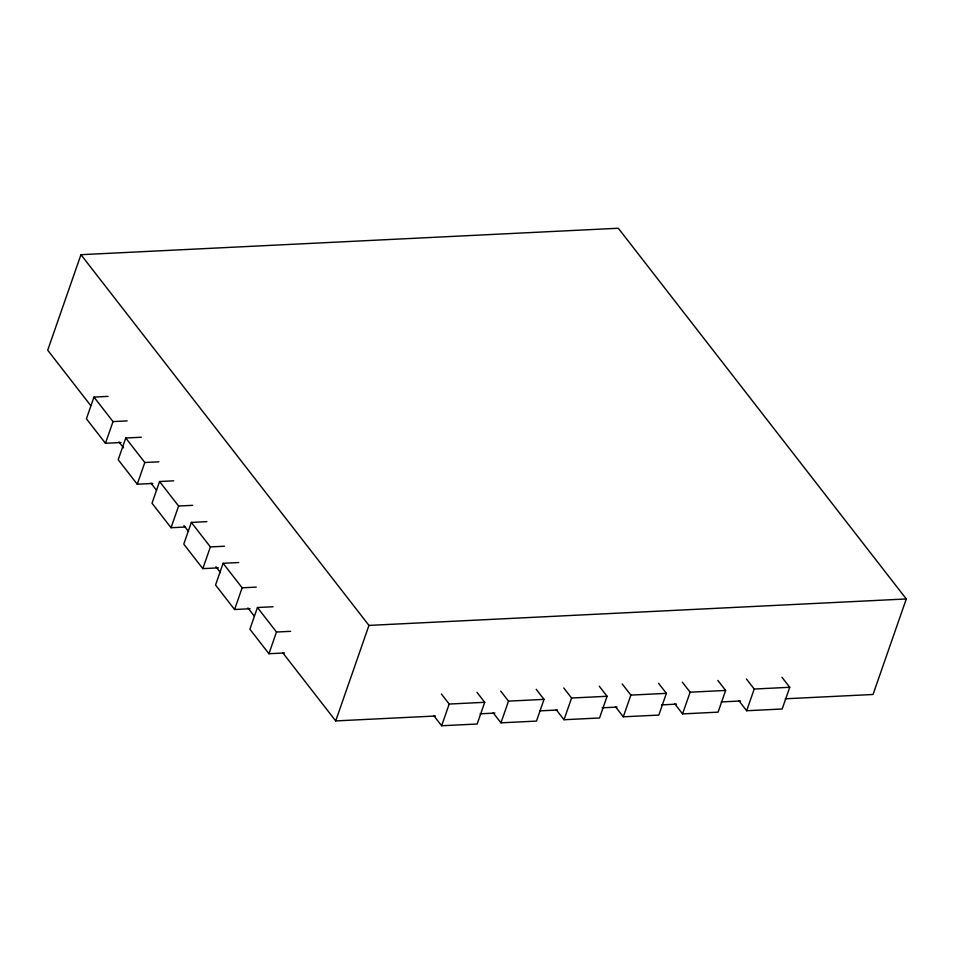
<?xml version="1.0" encoding="UTF-8"?>
<svg xmlns="http://www.w3.org/2000/svg" width="954" height="954" viewBox="0 0 954 954"><rect width="100%" height="100%" fill="white"/><g stroke="black" fill="none" stroke-linecap="round" stroke-linejoin="round"><path stroke-width="1.43" d="M785.214 698.793L873.041 694.476L906.3 598.957L618.299 228.244L80.959 254.694L47.7 350.201L90.666 405.51M108.112 396.387L93.969 397.079L86.42 418.794L105.453 443.3L121.003 442.537M105.453 443.3L113.013 421.596L93.969 397.079M141.323 437.242L125.761 438.005L118.201 459.709L137.245 484.215L152.795 483.451M137.245 484.215L144.805 462.511L125.761 438.005M173.7 480.816L159.568 481.52L152.008 503.223L171.04 527.729L185.183 527.037M171.04 527.729L178.601 506.025L159.568 481.52M206.899 521.647L191.337 522.422L183.776 544.126L202.82 568.632L218.371 567.868M202.82 568.632L210.381 546.928L191.337 522.422M238.655 562.538L223.105 563.301L215.544 585.005L234.577 609.511L250.139 608.747M234.577 609.511L242.137 587.807L223.105 563.301M273.011 606.756L257.449 607.519L249.888 629.223L268.933 653.728L284.483 652.965M268.933 653.728L276.493 632.025L257.449 607.519M435.429 716.013L335.701 720.914L368.959 625.407L80.959 254.694M476.917 692.27L484.715 702.299L477.155 724.014L441.642 725.755L449.191 704.052L441.404 694.011M536.231 689.348L544.03 699.377L536.47 721.093L500.945 722.834L508.506 701.13L500.719 691.101M599.303 686.248L607.09 696.277L599.541 717.98L564.017 719.733L571.577 698.03L563.778 687.989M658.582 683.326L666.381 693.355L658.82 715.071L623.296 716.812L630.856 695.108L622.199 683.958M717.849 680.405L725.636 690.446L718.076 712.149L682.563 713.902L690.124 692.187L682.325 682.158M781.946 677.257L789.733 687.285L782.173 709.001L746.66 710.742L754.22 689.038L746.422 678.998M113.013 421.596L127.156 420.893M144.805 462.511L158.936 461.819M178.601 506.025L192.744 505.322M210.381 546.928L224.524 546.225M242.137 587.807L256.28 587.115M368.959 625.407L906.3 598.957M276.493 632.025L290.636 631.333M449.191 704.052L484.715 702.299M508.506 701.13L544.03 699.377M571.577 698.03L607.09 696.277M630.856 695.108L666.381 693.355M690.124 692.187L725.636 690.446M754.22 689.038L789.733 687.285M480.077 713.807L494.959 713.079M539.618 710.885L557.482 710.003M602.141 707.808L617.023 707.069M661.671 704.875L676.565 704.147M721.212 701.941L740.566 700.987M738.861 700.713L746.66 710.742M674.764 703.861L682.563 713.902M615.509 706.783L623.296 716.812M556.218 709.704L564.017 719.733M493.158 712.805L500.945 722.834M433.843 715.727L441.642 725.755M119.011 442L123.591 447.879M151.018 483.189L156.504 490.249M183.931 525.559L188.498 531.438M215.926 566.748L220.493 572.627M247.921 607.936L254.324 616.177M282.67 652.655L335.701 720.914"/></g></svg>
